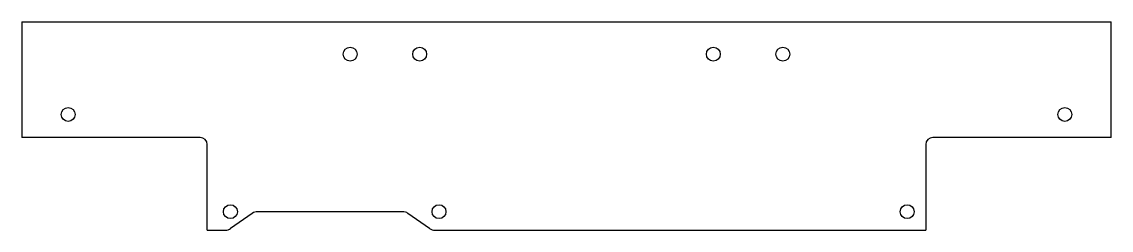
# Model space of a CAD drawing. Header units: millimetres. Extents: x -118 to 118, y -115 to -70.
import ezdxf

# ---------------------------------------------------------------- set-up
doc = ezdxf.new("R2010")
doc.units = ezdxf.units.MM

msp = doc.modelspace()

# ---------------------------------------------------------------- linework, layer by layer
at = {"color": 7, "linetype": 'Continuous', "lineweight": 25}
for p, q in [((-117.5, -70), (117.5, -70)), ((-117.5, -70), (-117.5, -95)), ((117.5, -95), (117.5, -70)), ((-79, -95), (-117.5, -95)), ((117.5, -95), (79, -95)), ((-77.5, -115), (-77.5, -96.5)), ((77.5, -96.5), (77.5, -115)), ((-67.79, -111.36), (-72.47, -114.64)), ((-35.36, -111), (-66.64, -111)), ((-29.53, -114.64), (-34.21, -111.36)), ((-77.5, -115), (-73.61, -115)), ((-28.39, -115), (77.5, -115))]:
    msp.add_line(p, q, dxfattribs=at)
for centre in [(-46.67, -77), (-31.67, -77), (31.67, -77), (46.67, -77), (-107.5, -90), (107.5, -90), (-72.5, -111), (-27.5, -111), (73.5, -111)]:
    msp.add_circle(centre, 1.5, dxfattribs=at)
for centre, radius, start, end in [((-79, -96.5), 1.5, 0, 90), ((79, -96.5), 1.5, 90, 180), ((-66.64, -113), 2, 90, 125), ((-35.36, -113), 2, 55, 90), ((-73.61, -113), 2, 270, 305), ((-28.39, -113), 2, 235, 270)]:
    msp.add_arc(centre, radius, start, end, dxfattribs=at)

doc.saveas('drawing.dxf')
